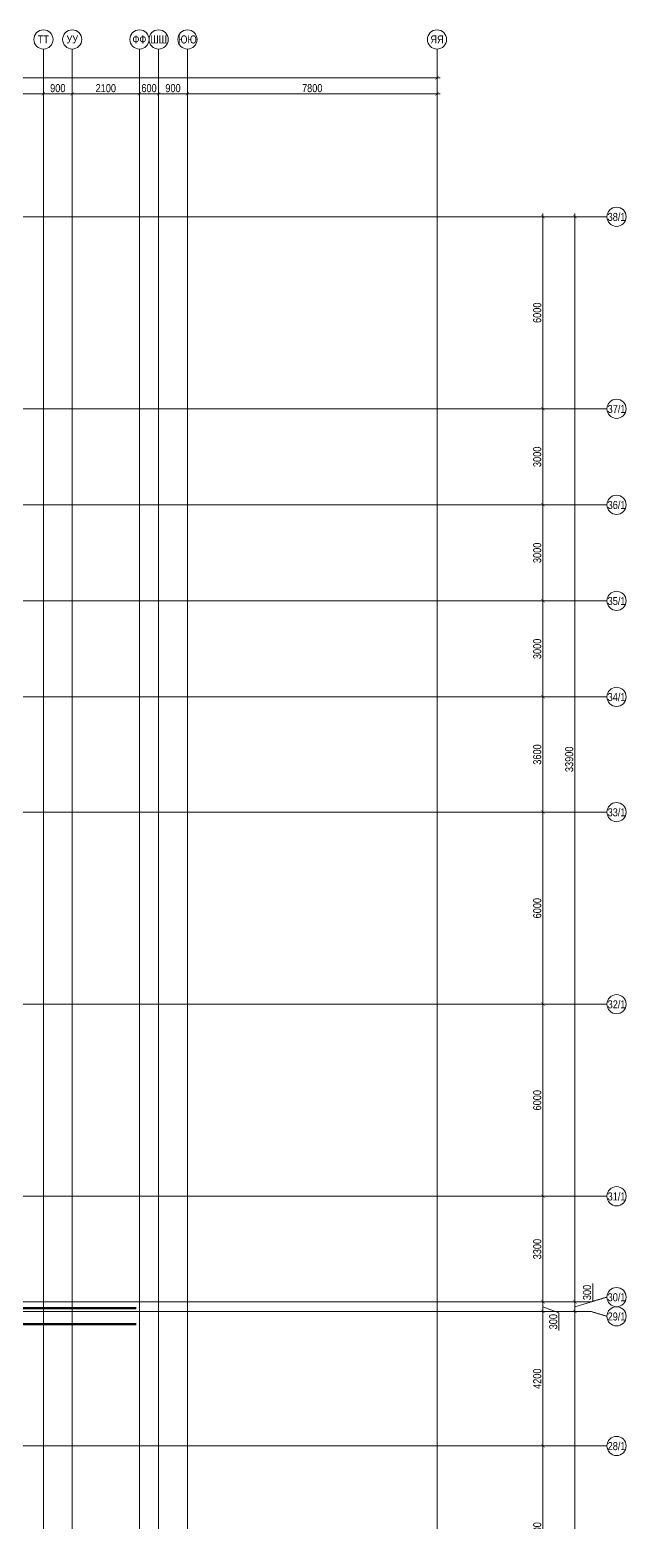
# Model space of a CAD drawing. Header units: millimetres. Extents: x -7155 to 483283, y -227682 to 148426.
# Drawn here: x 101876 to 120510, y 93919 to 140539 of the extents above; entities that cross this region are included whole.
import ezdxf
from ezdxf.enums import TextEntityAlignment as Align

# ---------------------------------------------------------------- set-up
doc = ezdxf.new("R2010")
doc.units = ezdxf.units.MM
doc.linetypes.add('CENTER2', pattern=[28.575, 19.05, -3.175, 3.175, -3.175])
doc.layers.get('Defpoints').update_dxf_attribs({"color": 140})
doc.layers.add('АР_Оси_РД_100', color=7, linetype='Continuous', lineweight=0, true_color=0x525252)
doc.layers.add('РД_Оси_100', color=7, linetype='Continuous', lineweight=0, true_color=0x525252)
doc.layers.add('АР_Оси_РД_размер', color=8, linetype='Continuous', lineweight=0)
doc.layers.add('КР_Балки-0.5', color=60, linetype='Continuous', lineweight=50, plot=False)
doc.styles.add('style1', font='ARIALN.TTF')
doc.styles.add('ккк', font='isocpeur.ttf', dxfattribs={"width": 0.85, "oblique": 15})
doc.dimstyles.new('Dim100_ареал', dxfattribs={"dimscale": 100, "dimtxt": 2.5, "dimasz": 1, "dimexe": 1, "dimexo": 1, "dimgap": 0.5, "dimtad": 1, "dimzin": 12, "dimdsep": 46, "dimtxsty": 'style1', "dimblk": 'ARCHTICK', "dimcen": 1, "dimdle": 1, "dimclrd": 256, "dimclre": 256, "dimaunit": 1, "dimadec": 0, "dimazin": 3, "dimtfac": 1, "dimtmove": 1, "dimatfit": 3, "dimldrblk": 'OPEN30', "dimfxl": 4, "dimfxlon": 1, "dimtolj": 1, "dimtzin": 0, "dimlwd": 9, "dimlwe": 9, "dimarcsym": 0})

# ---------------------------------------------------------------- blocks, each defined once
blk = doc.blocks.new('A-iden')
at = {"linetype": 'Continuous', "lineweight": 5}
blk.add_circle((0, -4), 3, dxfattribs=at)
at = {"color": 0, "linetype": 'Continuous', "lineweight": 20, "style": 'ккк', "width": 0.85}
blk.add_attdef('ID', text='', height=4, dxfattribs=at).set_placement((0.31, -3.85), align=Align.MIDDLE_CENTER)
blk = doc.blocks.new('_ArchTick')
at = {"color": 0, "linetype": 'ByBlock', "const_width": 0.15}
blk.add_lwpolyline([(-0.5, -0.5), (0.5, 0.5)], dxfattribs=at)
blk = doc.blocks.new('*D191')
at = {"layer": 'Defpoints', "color": 0, "lineweight": 50, "transparency": 16777216}
for p in [(116910, 96300), (117910, 96300), (116910, 90900)]:
    blk.add_point(p, dxfattribs=at)
at = {"layer": 'АР_Оси_РД_размер', "lineweight": 9, "transparency": 16777216}
for p, q in [((117510, 96300), (118010, 96300)), ((117910, 90800), (117910, 96400)), ((117510, 90900), (118010, 90900))]:
    blk.add_line(p, q, dxfattribs=at)
at = {"layer": 'АР_Оси_РД_размер', "lineweight": 9, "transparency": 16777216, "xscale": 100, "yscale": 100, "zscale": 100}
for p, rotation in [((117910, 96300), 90), ((117910, 90900), 270)]:
    blk.add_blockref('_ArchTick', p, dxfattribs=dict(at, rotation=rotation))
at = {"layer": 'АР_Оси_РД_размер', "color": 0, "transparency": 16777216, "insert": (117732, 93600), "char_height": 250, "attachment_point": 5, "rotation": 90, "style": 'style1'}
blk.add_mtext('\\A1;5400', dxfattribs=at)
blk = doc.blocks.new('_Open30')
at = {"color": 0, "linetype": 'ByBlock', "lineweight": -2}
for p, q in [((-1, 0.27), (0, 0)), ((0, 0), (-1, -0.27)), ((0, 0), (-1, 0))]:
    blk.add_line(p, q, dxfattribs=at)
blk = doc.blocks.new('*D192')
at = {"layer": 'Defpoints', "color": 0, "lineweight": 50, "transparency": 16777216}
for p in [(116910, 100500), (117910, 100500), (116910, 96300)]:
    blk.add_point(p, dxfattribs=at)
at = {"layer": 'АР_Оси_РД_размер', "lineweight": 9, "transparency": 16777216}
for p, q in [((117510, 100500), (118010, 100500)), ((117910, 96200), (117910, 100600)), ((117510, 96300), (118010, 96300))]:
    blk.add_line(p, q, dxfattribs=at)
at = {"layer": 'АР_Оси_РД_размер', "lineweight": 9, "transparency": 16777216, "xscale": 100, "yscale": 100, "zscale": 100}
for p, rotation in [((117910, 100500), 90), ((117910, 96300), 270)]:
    blk.add_blockref('_ArchTick', p, dxfattribs=dict(at, rotation=rotation))
at = {"layer": 'АР_Оси_РД_размер', "color": 0, "transparency": 16777216, "insert": (117732, 98400), "char_height": 250, "attachment_point": 5, "rotation": 90, "style": 'style1'}
blk.add_mtext('\\A1;4200', dxfattribs=at)
blk = doc.blocks.new('*D193')
at = {"layer": 'Defpoints', "color": 0, "lineweight": 50, "transparency": 16777216}
for p in [(116910, 100800), (117910, 100800), (116910, 100500)]:
    blk.add_point(p, dxfattribs=at)
at = {"layer": 'АР_Оси_РД_размер', "lineweight": 9, "transparency": 16777216}
for p, q in [((117510, 100800), (118010, 100800)), ((117910, 100400), (117910, 100900)), ((117510, 100500), (118010, 100500)), ((117910, 100650), (118410, 100458)), ((118410, 100458), (118410, 99905))]:
    blk.add_line(p, q, dxfattribs=at)
at = {"layer": 'АР_Оси_РД_размер', "lineweight": 9, "transparency": 16777216, "xscale": 100, "yscale": 100, "zscale": 100}
for p, rotation in [((117910, 100800), 90), ((117910, 100500), 270)]:
    blk.add_blockref('_ArchTick', p, dxfattribs=dict(at, rotation=rotation))
at = {"layer": 'АР_Оси_РД_размер', "color": 0, "transparency": 16777216, "insert": (118232, 100182), "char_height": 250, "attachment_point": 5, "rotation": 90, "style": 'style1'}
blk.add_mtext('\\A1;300', dxfattribs=at)
blk = doc.blocks.new('*D194')
at = {"layer": 'Defpoints', "color": 0, "lineweight": 50, "transparency": 16777216}
for p in [(116910, 104100), (117910, 104100), (116910, 100800)]:
    blk.add_point(p, dxfattribs=at)
at = {"layer": 'АР_Оси_РД_размер', "lineweight": 9, "transparency": 16777216}
for p, q in [((117510, 104100), (118010, 104100)), ((117910, 100700), (117910, 104200)), ((117510, 100800), (118010, 100800))]:
    blk.add_line(p, q, dxfattribs=at)
at = {"layer": 'АР_Оси_РД_размер', "lineweight": 9, "transparency": 16777216, "xscale": 100, "yscale": 100, "zscale": 100}
for p, rotation in [((117910, 104100), 90), ((117910, 100800), 270)]:
    blk.add_blockref('_ArchTick', p, dxfattribs=dict(at, rotation=rotation))
at = {"layer": 'АР_Оси_РД_размер', "color": 0, "transparency": 16777216, "insert": (117732, 102450), "char_height": 250, "attachment_point": 5, "rotation": 90, "style": 'style1'}
blk.add_mtext('\\A1;3300', dxfattribs=at)
blk = doc.blocks.new('*D195')
at = {"layer": 'Defpoints', "color": 0, "lineweight": 50, "transparency": 16777216}
for p in [(116910, 110100), (117910, 110100), (116910, 104100)]:
    blk.add_point(p, dxfattribs=at)
at = {"layer": 'АР_Оси_РД_размер', "lineweight": 9, "transparency": 16777216}
for p, q in [((117510, 110100), (118010, 110100)), ((117910, 104000), (117910, 110200)), ((117510, 104100), (118010, 104100))]:
    blk.add_line(p, q, dxfattribs=at)
at = {"layer": 'АР_Оси_РД_размер', "lineweight": 9, "transparency": 16777216, "xscale": 100, "yscale": 100, "zscale": 100}
for p, rotation in [((117910, 110100), 90), ((117910, 104100), 270)]:
    blk.add_blockref('_ArchTick', p, dxfattribs=dict(at, rotation=rotation))
at = {"layer": 'АР_Оси_РД_размер', "color": 0, "transparency": 16777216, "insert": (117732, 107100), "char_height": 250, "attachment_point": 5, "rotation": 90, "style": 'style1'}
blk.add_mtext('\\A1;6000', dxfattribs=at)
blk = doc.blocks.new('*D196')
at = {"layer": 'Defpoints', "color": 0, "lineweight": 50, "transparency": 16777216}
for p in [(116910, 116100), (117910, 116100), (116910, 110100)]:
    blk.add_point(p, dxfattribs=at)
at = {"layer": 'АР_Оси_РД_размер', "lineweight": 9, "transparency": 16777216}
for p, q in [((117510, 116100), (118010, 116100)), ((117910, 110000), (117910, 116200)), ((117510, 110100), (118010, 110100))]:
    blk.add_line(p, q, dxfattribs=at)
at = {"layer": 'АР_Оси_РД_размер', "lineweight": 9, "transparency": 16777216, "xscale": 100, "yscale": 100, "zscale": 100}
for p, rotation in [((117910, 116100), 90), ((117910, 110100), 270)]:
    blk.add_blockref('_ArchTick', p, dxfattribs=dict(at, rotation=rotation))
at = {"layer": 'АР_Оси_РД_размер', "color": 0, "transparency": 16777216, "insert": (117732, 113100), "char_height": 250, "attachment_point": 5, "rotation": 90, "style": 'style1'}
blk.add_mtext('\\A1;6000', dxfattribs=at)
blk = doc.blocks.new('*D197')
at = {"layer": 'Defpoints', "color": 0, "lineweight": 50, "transparency": 16777216}
for p in [(116910, 119700), (117910, 119700), (116910, 116100)]:
    blk.add_point(p, dxfattribs=at)
at = {"layer": 'АР_Оси_РД_размер', "lineweight": 9, "transparency": 16777216}
for p, q in [((117510, 119700), (118010, 119700)), ((117910, 116000), (117910, 119800)), ((117510, 116100), (118010, 116100))]:
    blk.add_line(p, q, dxfattribs=at)
at = {"layer": 'АР_Оси_РД_размер', "lineweight": 9, "transparency": 16777216, "xscale": 100, "yscale": 100, "zscale": 100}
for p, rotation in [((117910, 119700), 90), ((117910, 116100), 270)]:
    blk.add_blockref('_ArchTick', p, dxfattribs=dict(at, rotation=rotation))
at = {"layer": 'АР_Оси_РД_размер', "color": 0, "transparency": 16777216, "insert": (117732, 117900), "char_height": 250, "attachment_point": 5, "rotation": 90, "style": 'style1'}
blk.add_mtext('\\A1;3600', dxfattribs=at)
blk = doc.blocks.new('*D198')
at = {"layer": 'Defpoints', "color": 0, "lineweight": 50, "transparency": 16777216}
for p in [(116910, 122700), (117910, 122700), (116910, 119700)]:
    blk.add_point(p, dxfattribs=at)
at = {"layer": 'АР_Оси_РД_размер', "lineweight": 9, "transparency": 16777216}
for p, q in [((117510, 122700), (118010, 122700)), ((117910, 119600), (117910, 122800)), ((117510, 119700), (118010, 119700))]:
    blk.add_line(p, q, dxfattribs=at)
at = {"layer": 'АР_Оси_РД_размер', "lineweight": 9, "transparency": 16777216, "xscale": 100, "yscale": 100, "zscale": 100}
for p, rotation in [((117910, 122700), 90), ((117910, 119700), 270)]:
    blk.add_blockref('_ArchTick', p, dxfattribs=dict(at, rotation=rotation))
at = {"layer": 'АР_Оси_РД_размер', "color": 0, "transparency": 16777216, "insert": (117732, 121200), "char_height": 250, "attachment_point": 5, "rotation": 90, "style": 'style1'}
blk.add_mtext('\\A1;3000', dxfattribs=at)
blk = doc.blocks.new('*D199')
at = {"layer": 'Defpoints', "color": 0, "lineweight": 50, "transparency": 16777216}
for p in [(116910, 125700), (117910, 125700), (116910, 122700)]:
    blk.add_point(p, dxfattribs=at)
at = {"layer": 'АР_Оси_РД_размер', "lineweight": 9, "transparency": 16777216}
for p, q in [((117510, 125700), (118010, 125700)), ((117910, 122600), (117910, 125800)), ((117510, 122700), (118010, 122700))]:
    blk.add_line(p, q, dxfattribs=at)
at = {"layer": 'АР_Оси_РД_размер', "lineweight": 9, "transparency": 16777216, "xscale": 100, "yscale": 100, "zscale": 100}
for p, rotation in [((117910, 125700), 90), ((117910, 122700), 270)]:
    blk.add_blockref('_ArchTick', p, dxfattribs=dict(at, rotation=rotation))
at = {"layer": 'АР_Оси_РД_размер', "color": 0, "transparency": 16777216, "insert": (117732, 124200), "char_height": 250, "attachment_point": 5, "rotation": 90, "style": 'style1'}
blk.add_mtext('\\A1;3000', dxfattribs=at)
blk = doc.blocks.new('*D200')
at = {"layer": 'Defpoints', "color": 0, "lineweight": 50, "transparency": 16777216}
for p in [(116910, 128700), (117910, 128700), (116910, 125700)]:
    blk.add_point(p, dxfattribs=at)
at = {"layer": 'АР_Оси_РД_размер', "lineweight": 9, "transparency": 16777216}
for p, q in [((117510, 128700), (118010, 128700)), ((117910, 125600), (117910, 128800)), ((117510, 125700), (118010, 125700))]:
    blk.add_line(p, q, dxfattribs=at)
at = {"layer": 'АР_Оси_РД_размер', "lineweight": 9, "transparency": 16777216, "xscale": 100, "yscale": 100, "zscale": 100}
for p, rotation in [((117910, 128700), 90), ((117910, 125700), 270)]:
    blk.add_blockref('_ArchTick', p, dxfattribs=dict(at, rotation=rotation))
at = {"layer": 'АР_Оси_РД_размер', "color": 0, "transparency": 16777216, "insert": (117732, 127200), "char_height": 250, "attachment_point": 5, "rotation": 90, "style": 'style1'}
blk.add_mtext('\\A1;3000', dxfattribs=at)
blk = doc.blocks.new('*D201')
at = {"layer": 'Defpoints', "color": 0, "lineweight": 50, "transparency": 16777216}
for p in [(116910, 134700), (117910, 134700), (116910, 128700)]:
    blk.add_point(p, dxfattribs=at)
at = {"layer": 'АР_Оси_РД_размер', "lineweight": 9, "transparency": 16777216}
for p, q in [((117910, 128600), (117910, 134800)), ((117510, 134700), (118010, 134700)), ((117510, 128700), (118010, 128700))]:
    blk.add_line(p, q, dxfattribs=at)
at = {"layer": 'АР_Оси_РД_размер', "lineweight": 9, "transparency": 16777216, "xscale": 100, "yscale": 100, "zscale": 100}
for p, rotation in [((117910, 134700), 90), ((117910, 128700), 270)]:
    blk.add_blockref('_ArchTick', p, dxfattribs=dict(at, rotation=rotation))
at = {"layer": 'АР_Оси_РД_размер', "color": 0, "transparency": 16777216, "insert": (117732, 131700), "char_height": 250, "attachment_point": 5, "rotation": 90, "style": 'style1'}
blk.add_mtext('\\A1;6000', dxfattribs=at)
blk = doc.blocks.new('*D254')
at = {"layer": 'Defpoints', "color": 0, "lineweight": 50, "transparency": 16777216}
for p in [(114955, 100500), (118910, 100500), (116910, 69300)]:
    blk.add_point(p, dxfattribs=at)
at = {"layer": 'АР_Оси_РД_размер', "lineweight": 9, "transparency": 16777216}
for p, q in [((118510, 100500), (119010, 100500)), ((118910, 69200), (118910, 100600)), ((118510, 69300), (119010, 69300))]:
    blk.add_line(p, q, dxfattribs=at)
at = {"layer": 'АР_Оси_РД_размер', "lineweight": 9, "transparency": 16777216, "xscale": 100, "yscale": 100, "zscale": 100}
for p, rotation in [((118910, 100500), 90), ((118910, 69300), 270)]:
    blk.add_blockref('_ArchTick', p, dxfattribs=dict(at, rotation=rotation))
at = {"layer": 'АР_Оси_РД_размер', "color": 0, "transparency": 16777216, "insert": (118732, 84900), "char_height": 250, "attachment_point": 5, "rotation": 90, "style": 'style1'}
blk.add_mtext('\\A1;31200', dxfattribs=at)
blk = doc.blocks.new('*D253')
at = {"layer": 'Defpoints', "color": 0, "lineweight": 50, "transparency": 16777216}
for p in [(116910, 100800), (118910, 100800), (114955, 100500)]:
    blk.add_point(p, dxfattribs=at)
at = {"layer": 'АР_Оси_РД_размер', "lineweight": 9, "transparency": 16777216}
for p, q in [((119468, 100817), (119468, 101370)), ((118510, 100800), (119010, 100800)), ((118910, 100400), (118910, 100900)), ((118910, 100650), (119468, 100817)), ((118510, 100500), (119010, 100500))]:
    blk.add_line(p, q, dxfattribs=at)
at = {"layer": 'АР_Оси_РД_размер', "lineweight": 9, "transparency": 16777216, "xscale": 100, "yscale": 100, "zscale": 100}
for p, rotation in [((118910, 100800), 90), ((118910, 100500), 270)]:
    blk.add_blockref('_ArchTick', p, dxfattribs=dict(at, rotation=rotation))
at = {"layer": 'АР_Оси_РД_размер', "color": 0, "transparency": 16777216, "insert": (119290, 101094), "char_height": 250, "attachment_point": 5, "rotation": 90, "style": 'style1'}
blk.add_mtext('\\A1;300', dxfattribs=at)
blk = doc.blocks.new('*D202')
at = {"layer": 'Defpoints', "color": 0, "lineweight": 50, "transparency": 16777216}
for p in [(116910, 134700), (118910, 134700), (116910, 100800)]:
    blk.add_point(p, dxfattribs=at)
at = {"layer": 'АР_Оси_РД_размер', "lineweight": 9, "transparency": 16777216}
for p, q in [((118910, 100700), (118910, 134800)), ((118510, 134700), (119010, 134700)), ((118510, 100800), (119010, 100800))]:
    blk.add_line(p, q, dxfattribs=at)
at = {"layer": 'АР_Оси_РД_размер', "lineweight": 9, "transparency": 16777216, "xscale": 100, "yscale": 100, "zscale": 100}
for p, rotation in [((118910, 134700), 90), ((118910, 100800), 270)]:
    blk.add_blockref('_ArchTick', p, dxfattribs=dict(at, rotation=rotation))
at = {"layer": 'АР_Оси_РД_размер', "color": 0, "transparency": 16777216, "insert": (118732, 117750), "char_height": 250, "attachment_point": 5, "rotation": 90, "style": 'style1'}
blk.add_mtext('\\A1;33900', dxfattribs=at)
blk = doc.blocks.new('*D252')
at = {"layer": 'Defpoints', "color": 0, "lineweight": 50, "transparency": 16777216}
for p in [(114600, 139039), (73200, 137039), (114600, 137039)]:
    blk.add_point(p, dxfattribs=at)
at = {"layer": 'АР_Оси_РД_размер', "lineweight": 9, "transparency": 16777216}
for p, q in [((73100, 139039), (114700, 139039)), ((73200, 138639), (73200, 139139)), ((114600, 138639), (114600, 139139))]:
    blk.add_line(p, q, dxfattribs=at)
at = {"layer": 'АР_Оси_РД_размер', "lineweight": 9, "transparency": 16777216, "xscale": 100, "yscale": 100, "zscale": 100, "rotation": 180}
blk.add_blockref('_ArchTick', (73200, 139039), dxfattribs=at)
at = {"layer": 'АР_Оси_РД_размер', "lineweight": 9, "transparency": 16777216, "xscale": 100, "yscale": 100, "zscale": 100}
blk.add_blockref('_ArchTick', (114600, 139039), dxfattribs=at)
at = {"layer": 'АР_Оси_РД_размер', "color": 0, "transparency": 16777216, "insert": (93900, 139216), "char_height": 250, "attachment_point": 5, "style": 'style1'}
blk.add_mtext('\\A1;41400', dxfattribs=at)
blk = doc.blocks.new('*D245')
at = {"layer": 'Defpoints', "color": 0, "lineweight": 50, "transparency": 16777216}
for p in [(102300, 138539), (99000, 137039), (102300, 137039)]:
    blk.add_point(p, dxfattribs=at)
at = {"layer": 'АР_Оси_РД_размер', "lineweight": 9, "transparency": 16777216}
for p, q in [((98900, 138539), (102400, 138539)), ((99000, 138139), (99000, 138639)), ((102300, 138139), (102300, 138639))]:
    blk.add_line(p, q, dxfattribs=at)
at = {"layer": 'АР_Оси_РД_размер', "lineweight": 9, "transparency": 16777216, "xscale": 100, "yscale": 100, "zscale": 100, "rotation": 180}
blk.add_blockref('_ArchTick', (99000, 138539), dxfattribs=at)
at = {"layer": 'АР_Оси_РД_размер', "lineweight": 9, "transparency": 16777216, "xscale": 100, "yscale": 100, "zscale": 100}
blk.add_blockref('_ArchTick', (102300, 138539), dxfattribs=at)
at = {"layer": 'АР_Оси_РД_размер', "color": 0, "transparency": 16777216, "insert": (100650, 138716), "char_height": 250, "attachment_point": 5, "style": 'style1'}
blk.add_mtext('\\A1;3300', dxfattribs=at)
blk = doc.blocks.new('*D246')
at = {"layer": 'Defpoints', "color": 0, "lineweight": 50, "transparency": 16777216}
for p in [(103200, 138539), (102300, 137039), (103200, 137039)]:
    blk.add_point(p, dxfattribs=at)
at = {"layer": 'АР_Оси_РД_размер', "lineweight": 9, "transparency": 16777216}
for p, q in [((102200, 138539), (103300, 138539)), ((102300, 138139), (102300, 138639)), ((103200, 138139), (103200, 138639))]:
    blk.add_line(p, q, dxfattribs=at)
at = {"layer": 'АР_Оси_РД_размер', "lineweight": 9, "transparency": 16777216, "xscale": 100, "yscale": 100, "zscale": 100, "rotation": 180}
blk.add_blockref('_ArchTick', (102300, 138539), dxfattribs=at)
at = {"layer": 'АР_Оси_РД_размер', "lineweight": 9, "transparency": 16777216, "xscale": 100, "yscale": 100, "zscale": 100}
blk.add_blockref('_ArchTick', (103200, 138539), dxfattribs=at)
at = {"layer": 'АР_Оси_РД_размер', "color": 0, "transparency": 16777216, "insert": (102750, 138716), "char_height": 250, "attachment_point": 5, "style": 'style1'}
blk.add_mtext('\\A1;900', dxfattribs=at)
blk = doc.blocks.new('*D247')
at = {"layer": 'Defpoints', "color": 0, "lineweight": 50, "transparency": 16777216}
for p in [(105300, 138539), (103200, 137039), (105300, 137039)]:
    blk.add_point(p, dxfattribs=at)
at = {"layer": 'АР_Оси_РД_размер', "lineweight": 9, "transparency": 16777216}
for p, q in [((103100, 138539), (105400, 138539)), ((103200, 138139), (103200, 138639)), ((105300, 138139), (105300, 138639))]:
    blk.add_line(p, q, dxfattribs=at)
at = {"layer": 'АР_Оси_РД_размер', "lineweight": 9, "transparency": 16777216, "xscale": 100, "yscale": 100, "zscale": 100, "rotation": 180}
blk.add_blockref('_ArchTick', (103200, 138539), dxfattribs=at)
at = {"layer": 'АР_Оси_РД_размер', "lineweight": 9, "transparency": 16777216, "xscale": 100, "yscale": 100, "zscale": 100}
blk.add_blockref('_ArchTick', (105300, 138539), dxfattribs=at)
at = {"layer": 'АР_Оси_РД_размер', "color": 0, "transparency": 16777216, "insert": (104250, 138716), "char_height": 250, "attachment_point": 5, "style": 'style1'}
blk.add_mtext('\\A1;2100', dxfattribs=at)
blk = doc.blocks.new('*D248')
at = {"layer": 'Defpoints', "color": 0, "lineweight": 50, "transparency": 16777216}
for p in [(105900, 138539), (105300, 137039), (105900, 137039)]:
    blk.add_point(p, dxfattribs=at)
at = {"layer": 'АР_Оси_РД_размер', "lineweight": 9, "transparency": 16777216}
for p, q in [((105200, 138539), (106000, 138539)), ((105300, 138139), (105300, 138639)), ((105900, 138139), (105900, 138639))]:
    blk.add_line(p, q, dxfattribs=at)
at = {"layer": 'АР_Оси_РД_размер', "lineweight": 9, "transparency": 16777216, "xscale": 100, "yscale": 100, "zscale": 100, "rotation": 180}
blk.add_blockref('_ArchTick', (105300, 138539), dxfattribs=at)
at = {"layer": 'АР_Оси_РД_размер', "lineweight": 9, "transparency": 16777216, "xscale": 100, "yscale": 100, "zscale": 100}
blk.add_blockref('_ArchTick', (105900, 138539), dxfattribs=at)
at = {"layer": 'АР_Оси_РД_размер', "color": 0, "transparency": 16777216, "insert": (105600, 138716), "char_height": 250, "attachment_point": 5, "style": 'style1'}
blk.add_mtext('\\A1;600', dxfattribs=at)
blk = doc.blocks.new('*D249')
at = {"layer": 'Defpoints', "color": 0, "lineweight": 50, "transparency": 16777216}
for p in [(106800, 138539), (105900, 137039), (106800, 137039)]:
    blk.add_point(p, dxfattribs=at)
at = {"layer": 'АР_Оси_РД_размер', "lineweight": 9, "transparency": 16777216}
for p, q in [((105800, 138539), (106900, 138539)), ((105900, 138139), (105900, 138639)), ((106800, 138139), (106800, 138639))]:
    blk.add_line(p, q, dxfattribs=at)
at = {"layer": 'АР_Оси_РД_размер', "lineweight": 9, "transparency": 16777216, "xscale": 100, "yscale": 100, "zscale": 100, "rotation": 180}
blk.add_blockref('_ArchTick', (105900, 138539), dxfattribs=at)
at = {"layer": 'АР_Оси_РД_размер', "lineweight": 9, "transparency": 16777216, "xscale": 100, "yscale": 100, "zscale": 100}
blk.add_blockref('_ArchTick', (106800, 138539), dxfattribs=at)
at = {"layer": 'АР_Оси_РД_размер', "color": 0, "transparency": 16777216, "insert": (106350, 138716), "char_height": 250, "attachment_point": 5, "style": 'style1'}
blk.add_mtext('\\A1;900', dxfattribs=at)
blk = doc.blocks.new('*D250')
at = {"layer": 'Defpoints', "color": 0, "lineweight": 50, "transparency": 16777216}
for p in [(114600, 138539), (106800, 137039), (114600, 137039)]:
    blk.add_point(p, dxfattribs=at)
at = {"layer": 'АР_Оси_РД_размер', "lineweight": 9, "transparency": 16777216}
for p, q in [((106700, 138539), (114700, 138539)), ((106800, 138139), (106800, 138639)), ((114600, 138139), (114600, 138639))]:
    blk.add_line(p, q, dxfattribs=at)
at = {"layer": 'АР_Оси_РД_размер', "lineweight": 9, "transparency": 16777216, "xscale": 100, "yscale": 100, "zscale": 100, "rotation": 180}
blk.add_blockref('_ArchTick', (106800, 138539), dxfattribs=at)
at = {"layer": 'АР_Оси_РД_размер', "lineweight": 9, "transparency": 16777216, "xscale": 100, "yscale": 100, "zscale": 100}
blk.add_blockref('_ArchTick', (114600, 138539), dxfattribs=at)
at = {"layer": 'АР_Оси_РД_размер', "color": 0, "transparency": 16777216, "insert": (110700, 138716), "char_height": 250, "attachment_point": 5, "style": 'style1'}
blk.add_mtext('\\A1;7800', dxfattribs=at)
blk = doc.blocks.new('СОШ_2200_АР_ОСИ_М100_28.05.24')
at = {"layer": 'АР_Оси_РД_100', "linetype": 'CENTER2'}
for p, q in [((102300, -6155), (102300, 139938.679)), ((114600, -6155), (114600, 139938.679)), ((-5954.958, 134700), (119910, 134700)), ((-5954.958, 128700), (119910, 128700)), ((-5954.958, 125700), (119910, 125700)), ((-5954.958, 122700), (119910, 122700)), ((-5954.958, 119700), (119910, 119700)), ((-5954.958, 116100), (119910, 116100)), ((35037.55, 116100), (119910, 116100)), ((-5954.958, 110100), (119910, 110100)), ((35037.55, 110100), (119910, 110100)), ((-5954.958, 104100), (119910, 104100)), ((-5954.958, 96300), (119910, 96300))]:
    blk.add_line(p, q, dxfattribs=at)
for points in [[(103200, -6155), (103200, 139938.679)], [(105300, -6155), (105300, 139938.679)], [(105900, 139938.679), (105900, -6155)], [(106800, -6155), (106800, 139938.679)], [(119910, 100950), (119410, 100800), (-5454.958, 100800), (-5954.958, 100950)], [(119910, 100350), (119410, 100500), (-5454.958, 100500), (-5954.958, 100350)]]:
    blk.add_lwpolyline(points, dxfattribs=at)
at = {"layer": 'АР_Оси_РД_100'}
ref = blk.add_blockref('A-iden', (102300, 140638.679), dxfattribs=dict(at, xscale=100, yscale=100, zscale=100))
ref.add_attrib('ID', 'ТТ', dxfattribs={"layer": '0', "linetype": 'Continuous', "height": 250, "style": 'style1'}).set_placement((102300, 140238.679), align=Align.MIDDLE)
ref = blk.add_blockref('A-iden', (103200, 140638.679), dxfattribs=dict(at, xscale=100, yscale=100, zscale=100))
ref.add_attrib('ID', 'УУ', dxfattribs={"layer": '0', "linetype": 'Continuous', "height": 250, "style": 'style1'}).set_placement((103200, 140238.679), align=Align.MIDDLE)
ref = blk.add_blockref('A-iden', (105300, 140638.679), dxfattribs=dict(at, xscale=100, yscale=100, zscale=100))
ref.add_attrib('ID', 'ФФ', dxfattribs={"layer": '0', "linetype": 'Continuous', "height": 250, "style": 'style1'}).set_placement((105300, 140238.679), align=Align.MIDDLE)
ref = blk.add_blockref('A-iden', (105900, 140638.679), dxfattribs=dict(at, xscale=100, yscale=100, zscale=100))
ref.add_attrib('ID', 'ШШ', dxfattribs={"layer": '0', "linetype": 'Continuous', "height": 250, "style": 'style1'}).set_placement((105900, 140238.679), align=Align.MIDDLE)
ref = blk.add_blockref('A-iden', (106800, 140638.679), dxfattribs=dict(at, xscale=100, yscale=100, zscale=100))
ref.add_attrib('ID', 'ЮЮ', dxfattribs={"layer": '0', "linetype": 'Continuous', "height": 250, "style": 'style1'}).set_placement((106800, 140238.679), align=Align.MIDDLE)
ref = blk.add_blockref('A-iden', (114600, 140638.679), dxfattribs=dict(at, xscale=100, yscale=100, zscale=100))
ref.add_attrib('ID', 'ЯЯ', dxfattribs={"layer": '0', "linetype": 'Continuous', "height": 250, "style": 'style1'}).set_placement((114600, 140238.679), align=Align.MIDDLE)
ref = blk.add_blockref('A-iden', (120210, 135100), dxfattribs=dict(at, xscale=-100, yscale=100, zscale=100))
ref.add_attrib('ID', '38/1', dxfattribs={"layer": '0', "linetype": 'Continuous', "height": 250, "style": 'style1'}).set_placement((120210, 134700), align=Align.MIDDLE)
ref = blk.add_blockref('A-iden', (120210, 129100), dxfattribs=dict(at, xscale=100, yscale=100, zscale=100))
ref.add_attrib('ID', '37/1', dxfattribs={"layer": '0', "linetype": 'Continuous', "height": 250, "style": 'style1'}).set_placement((120210, 128700), align=Align.MIDDLE)
ref = blk.add_blockref('A-iden', (120210, 126100), dxfattribs=dict(at, xscale=100, yscale=100, zscale=100))
ref.add_attrib('ID', '36/1', dxfattribs={"layer": '0', "linetype": 'Continuous', "height": 250, "style": 'style1'}).set_placement((120210, 125700), align=Align.MIDDLE)
ref = blk.add_blockref('A-iden', (120210, 123100), dxfattribs=dict(at, xscale=100, yscale=100, zscale=100))
ref.add_attrib('ID', '35/1', dxfattribs={"layer": '0', "linetype": 'Continuous', "height": 250, "style": 'style1'}).set_placement((120210, 122700), align=Align.MIDDLE)
ref = blk.add_blockref('A-iden', (120210, 120100), dxfattribs=dict(at, xscale=100, yscale=100, zscale=100))
ref.add_attrib('ID', '34/1', dxfattribs={"layer": '0', "linetype": 'Continuous', "height": 250, "style": 'style1'}).set_placement((120210, 119700), align=Align.MIDDLE)
ref = blk.add_blockref('A-iden', (120210, 116500), dxfattribs=dict(at, xscale=100, yscale=100, zscale=100))
ref.add_attrib('ID', '33/1', dxfattribs={"layer": '0', "linetype": 'Continuous', "height": 250, "style": 'style1'}).set_placement((120210, 116100), align=Align.MIDDLE)
ref = blk.add_blockref('A-iden', (120210, 110500), dxfattribs=dict(at, xscale=100, yscale=100, zscale=100))
ref.add_attrib('ID', '32/1', dxfattribs={"layer": '0', "linetype": 'Continuous', "height": 250, "style": 'style1'}).set_placement((120210, 110100), align=Align.MIDDLE)
ref = blk.add_blockref('A-iden', (120210, 104500), dxfattribs=dict(at, xscale=100, yscale=100, zscale=100))
ref.add_attrib('ID', '31/1', dxfattribs={"layer": '0', "linetype": 'Continuous', "height": 250, "style": 'style1'}).set_placement((120210, 104100), align=Align.MIDDLE)
ref = blk.add_blockref('A-iden', (120210, 101350), dxfattribs=dict(at, xscale=100, yscale=100, zscale=100))
ref.add_attrib('ID', '30/1', dxfattribs={"layer": '0', "linetype": 'Continuous', "height": 250, "style": 'style1'}).set_placement((120210, 100950), align=Align.MIDDLE)
ref = blk.add_blockref('A-iden', (120210, 100750), dxfattribs=dict(at, xscale=100, yscale=100, zscale=100))
ref.add_attrib('ID', '29/1', dxfattribs={"layer": '0', "linetype": 'Continuous', "height": 250, "style": 'style1'}).set_placement((120210, 100350), align=Align.MIDDLE)
ref = blk.add_blockref('A-iden', (120210, 96700), dxfattribs=dict(at, xscale=100, yscale=100, zscale=100))
ref.add_attrib('ID', '28/1', dxfattribs={"layer": '0', "linetype": 'Continuous', "height": 250, "style": 'style1'}).set_placement((120210, 96300), align=Align.MIDDLE)
at = {"layer": 'АР_Оси_РД_размер'}
for base, p1, p2, picture, middle in [((114600, 139038.679), (73200, 137038.679), (114600, 137038.679), '*D252', (93900, 139216.322)), ((102300, 138538.679), (99000, 137038.679), (102300, 137038.679), '*D245', (100650, 138716.322)), ((103200, 138538.679), (102300, 137038.679), (103200, 137038.679), '*D246', (102750, 138716.322)), ((105300, 138538.679), (103200, 137038.679), (105300, 137038.679), '*D247', (104250, 138716.322)), ((105900, 138538.679), (105300, 137038.679), (105900, 137038.679), '*D248', (105600, 138716.322)), ((106800, 138538.679), (105900, 137038.679), (106800, 137038.679), '*D249', (106350, 138716.322)), ((114600, 138538.679), (106800, 137038.679), (114600, 137038.679), '*D250', (110700, 138716.322))]:
    dim = blk.add_linear_dim(base=base, p1=p1, p2=p2, dimstyle='Dim100_ареал', dxfattribs=at)
    dim.commit()
    dim.dimension.update_dxf_attribs({"geometry": picture, "text_midpoint": middle})
for base, p1, p2, picture, middle in [((117910, 134700), (116910, 128700), (116910, 134700), '*D201', (117732.357, 131700)), ((118910, 134700), (116910, 100800), (116910, 134700), '*D202', (118732.357, 117750)), ((117910, 128700), (116910, 125700), (116910, 128700), '*D200', (117732.357, 127200)), ((117910, 125700), (116910, 122700), (116910, 125700), '*D199', (117732.357, 124200)), ((117910, 122700), (116910, 119700), (116910, 122700), '*D198', (117732.357, 121200)), ((117910, 119700), (116910, 116100), (116910, 119700), '*D197', (117732.357, 117900)), ((117910, 116100), (116910, 110100), (116910, 116100), '*D196', (117732.357, 113100)), ((117910, 110100), (116910, 104100), (116910, 110100), '*D195', (117732.357, 107100)), ((117910, 104100), (116910, 100800), (116910, 104100), '*D194', (117732.357, 102450)), ((118910, 100800), (114955, 100500), (116910, 100800), '*D253', (119290.286, 100867.379)), ((118910, 100500), (116910, 69300), (114955, 100500), '*D254', (118732.357, 84900)), ((117910, 100500), (116910, 96300), (116910, 100500), '*D192', (117732.357, 98400)), ((117910, 96300), (116910, 90900), (116910, 96300), '*D191', (117732.357, 93600))]:
    dim = blk.add_linear_dim(base=base, p1=p1, p2=p2, angle=90, dimstyle='Dim100_ареал', dxfattribs=at)
    dim.commit()
    dim.dimension.update_dxf_attribs({"geometry": picture, "text_midpoint": middle})
dim = blk.add_linear_dim(base=(117910, 100800), p1=(116910, 100500), p2=(116910, 100800), angle=90, dimstyle='Dim100_ареал', dxfattribs=at)
dim.commit()
dim.dimension.update_dxf_attribs({"geometry": '*D193', "text_midpoint": (118410, 100407.707), "dimtype": 128})

msp = doc.modelspace()

# ---------------------------------------------------------------- linework, layer by layer
at = {"layer": 'КР_Балки-0.5', "color": 18, "ltscale": 200, "true_color": 0x000000}
for p, q in [((28600, 100600), (105200, 100600)), ((28600, 100600), (105200, 100600)), ((105200, 100100), (28600, 100100)), ((105200, 100100), (28600, 100100))]:
    msp.add_line(p, q, dxfattribs=at)

# ---------------------------------------------------------------- block references
at = {"layer": 'РД_Оси_100'}
msp.add_blockref('СОШ_2200_АР_ОСИ_М100_28.05.24', (0, 0), dxfattribs=at)

doc.saveas('drawing.dxf')
